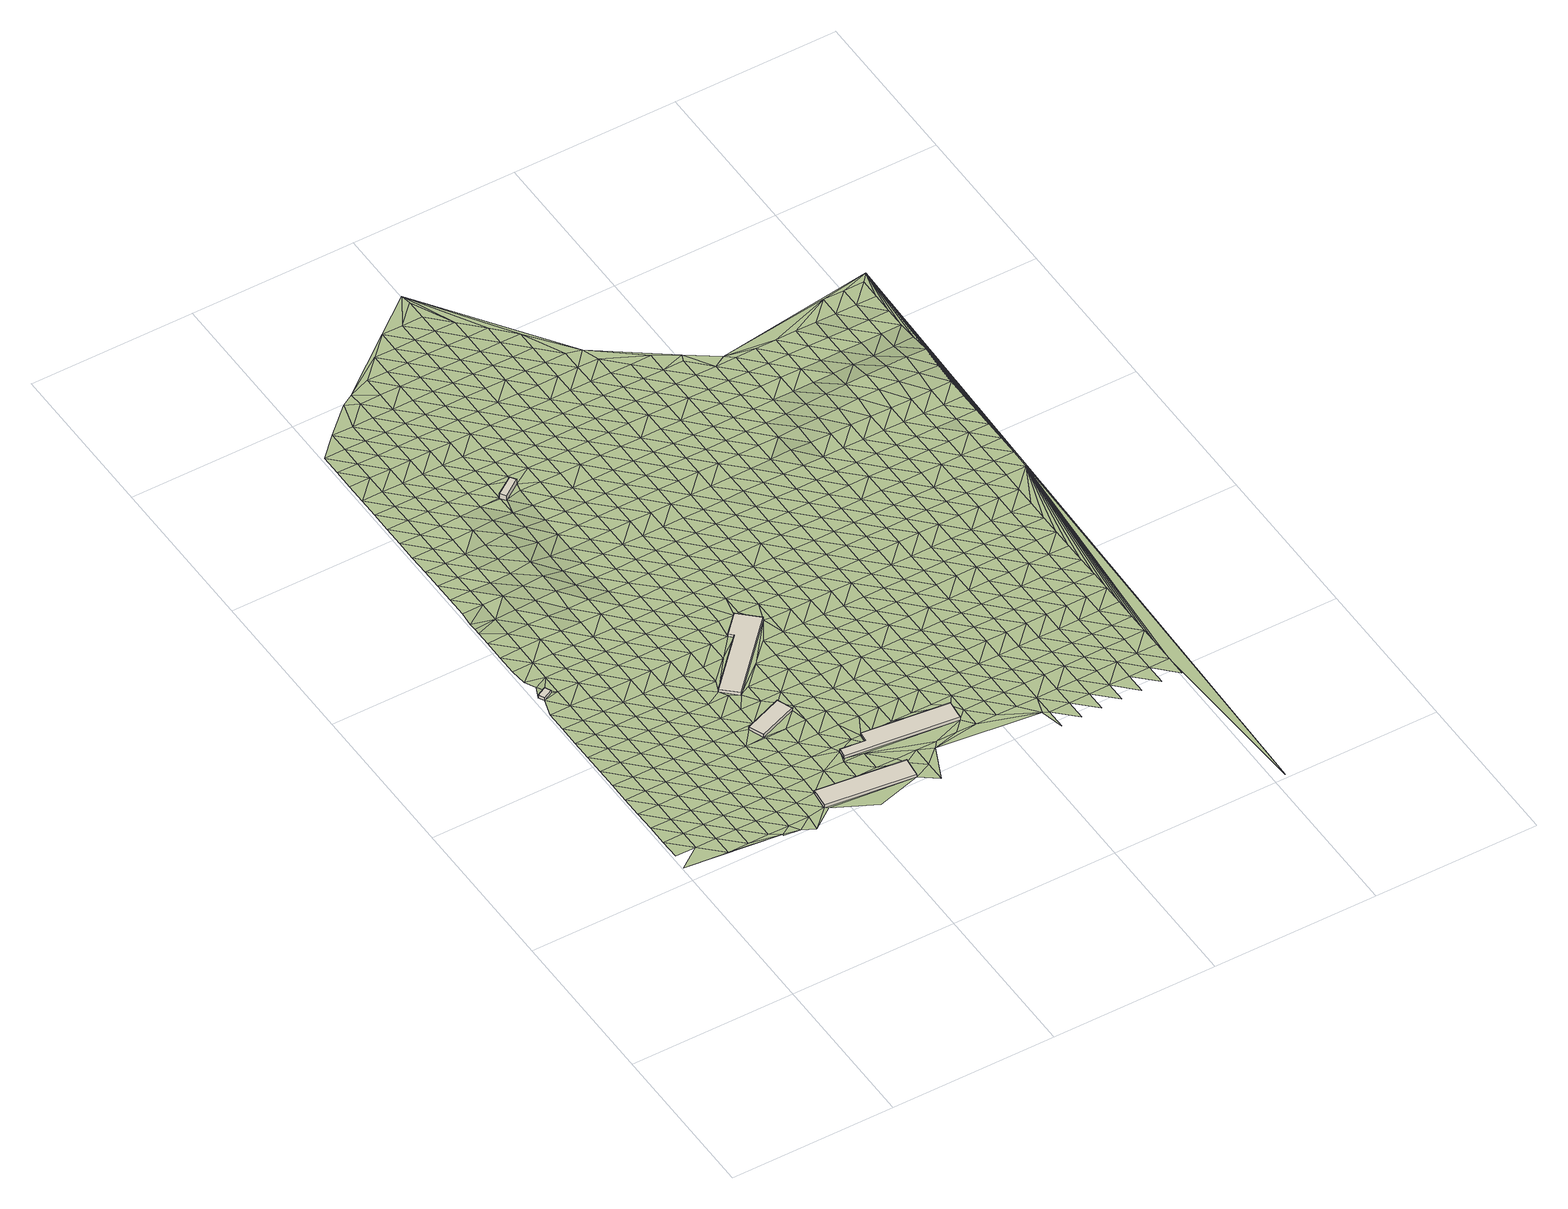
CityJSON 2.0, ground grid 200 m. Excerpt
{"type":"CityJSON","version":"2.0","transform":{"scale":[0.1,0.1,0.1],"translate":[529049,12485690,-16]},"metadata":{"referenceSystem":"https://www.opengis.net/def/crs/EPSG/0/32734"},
"CityObjects":{
"building1":{"type":"Building","attributes":{"building":"industrial","building:levels":1,"building_height":4.1,"plus_code":"4FRW3FG4+V5X","ground_height":2.08,"roof_height":6.18},"geometry":[{"type":"Solid","lod":"1","boundaries":[[[[0,1,2,3]],[[1,4,5,2]],[[4,6,7,5]],[[6,0,3,7]],[[3,2,5,7]],[[6,4,1,0]]]]}]},
"building2":{"type":"Building","attributes":{"building":"industrial","building:levels":1,"building_height":4.1,"plus_code":"4FRW3FF5+R39","ground_height":3.79,"roof_height":7.89},"geometry":[{"type":"Solid","lod":"1","boundaries":[[[[8,9,10,11]],[[9,12,13,10]],[[12,14,15,13]],[[14,8,11,15]],[[11,10,13,15]],[[14,12,9,8]]]]}]},
"building3":{"type":"Building","attributes":{"building":"industrial","building:levels":1,"building_height":4.1,"plus_code":"4FRW3FG4+8X7","ground_height":2.59,"roof_height":6.69},"geometry":[{"type":"Solid","lod":"1","boundaries":[[[[16,17,18,19]],[[17,20,21,18]],[[20,22,23,21]],[[22,16,19,23]],[[19,18,21,23]],[[22,20,17,16]]]]}]},
"building4":{"type":"Building","attributes":{"building":"industrial","building:levels":1,"building_height":4.1,"plus_code":"4FRW3FG5+M33","ground_height":2.09,"roof_height":6.19},"geometry":[{"type":"Solid","lod":"1","boundaries":[[[[24,25,26,27]],[[25,28,29,26]],[[28,30,31,29]],[[30,32,33,31]],[[32,34,35,33]],[[34,24,27,35]],[[27,26,29,31,33,35]],[[34,32,30,28,25,24]]]]}]},
"building5":{"type":"Building","attributes":{"building":"industrial","building:levels":2,"building_height":6.9,"plus_code":"4FRW3FH4+VQW","ground_height":3.51,"roof_height":10.41},"geometry":[{"type":"Solid","lod":"1","boundaries":[[[[36,37,38,39]],[[37,40,41,38]],[[40,42,43,41]],[[42,36,39,43]],[[39,38,41,43]],[[42,40,37,36]]]]}]},
"building6":{"type":"Building","attributes":{"building":"industrial","building:levels":1,"building_height":4.1,"plus_code":"4FRW3FF5+XCR","ground_height":3.64,"roof_height":7.74},"geometry":[{"type":"Solid","lod":"1","boundaries":[[[[44,45,46,47]],[[45,48,49,46]],[[48,50,51,49]],[[50,52,53,51]],[[52,54,55,53]],[[54,44,47,55]],[[47,46,49,51,53,55]],[[54,52,50,48,45,44]]]]}]},
"terrain1":{"type":"TINRelief","geometry":[{"type":"CompositeSurface","lod":"1","boundaries":[[[56,57,58]],[[59,58,60]],[[61,62,57]],[[60,58,57]],[[63,59,64]],[[64,59,60]],[[65,63,66]],[[60,57,67]],[[63,64,66]],[[57,62,67]],[[68,65,69]],[[60,70,64]],[[69,65,66]],[[62,61,71]],[[70,60,67]],[[72,68,73]],[[64,74,66]],[[73,68,69]],[[75,67,62]],[[74,64,70]],[[76,77,72]],[[69,66,78]],[[73,76,72]],[[79,70,67]],[[74,78,66]],[[77,80,81]],[[67,75,79]],[[82,73,69]],[[76,80,77]],[[70,83,74]],[[82,69,78]],[[62,71,75]],[[84,85,81]],[[79,83,70]],[[86,76,73]],[[80,84,81]],[[78,74,87]],[[82,86,73]],[[75,88,79]],[[89,90,85]],[[83,87,74]],[[80,76,91]],[[84,89,85]],[[92,82,78]],[[76,86,91]],[[83,79,93]],[[87,92,78]],[[88,75,71]],[[90,94,95]],[[84,80,96]],[[88,93,79]],[[89,94,90]],[[97,86,82]],[[91,96,80]],[[83,98,87]],[[92,97,82]],[[99,4,100]],[[84,101,89]],[[93,98,83]],[[86,102,91]],[[94,103,95]],[[1,95,103]],[[96,101,84]],[[92,87,104]],[[97,102,86]],[[105,100,106]],[[4,1,103]],[[93,88,107]],[[94,89,108]],[[106,100,4]],[[98,104,87]],[[88,71,107]],[[109,110,105]],[[111,96,91]],[[101,108,89]],[[103,106,4]],[[97,92,112]],[[113,110,109]],[[71,114,115]],[[102,111,91]],[[106,109,105]],[[93,116,98]],[[92,104,112]],[[101,96,117]],[[103,94,118]],[[71,115,107]],[[116,93,107]],[[108,119,94]],[[102,97,120]],[[121,122,113]],[[111,117,96]],[[104,98,123]],[[103,118,106]],[[120,97,112]],[[94,119,118]],[[109,121,113]],[[124,108,101]],[[123,98,116]],[[125,126,122]],[[102,127,111]],[[117,124,101]],[[104,128,112]],[[129,109,106]],[[127,102,120]],[[107,115,130]],[[121,125,122]],[[126,131,132]],[[116,107,130]],[[133,119,108]],[[128,104,123]],[[106,118,129]],[[132,131,134]],[[135,117,111]],[[124,133,108]],[[115,136,130]],[[120,112,137]],[[125,131,126]],[[111,127,135]],[[138,134,139]],[[116,140,123]],[[118,119,141]],[[121,109,142]],[[137,112,128]],[[129,143,109]],[[144,124,117]],[[138,139,145]],[[140,116,130]],[[119,133,141]],[[131,139,134]],[[120,146,127]],[[121,142,125]],[[135,144,117]],[[109,143,142]],[[128,123,147]],[[148,129,118]],[[146,120,137]],[[133,124,149]],[[150,145,151]],[[147,123,140]],[[130,136,152]],[[148,118,141]],[[127,153,135]],[[154,131,125]],[[144,149,124]],[[151,145,139]],[[155,137,128]],[[129,156,143]],[[153,127,146]],[[125,142,154]],[[140,130,152]],[[157,150,158]],[[128,147,155]],[[156,129,148]],[[159,152,136]],[[144,135,160]],[[141,133,161]],[[149,162,133]],[[158,150,151]],[[146,137,163]],[[143,164,142]],[[139,131,165]],[[153,160,135]],[[154,166,131]],[[140,12,147]],[[148,141,161]],[[167,157,168]],[[155,163,137]],[[161,133,162]],[[143,156,164]],[[140,152,12]],[[144,169,149]],[[151,139,165]],[[131,166,165]],[[157,158,168]],[[153,146,170]],[[171,154,142]],[[160,169,144]],[[155,147,172]],[[148,173,156]],[[174,167,175]],[[163,170,146]],[[171,142,164]],[[162,149,176]],[[172,147,12]],[[151,177,158]],[[173,148,161]],[[175,167,168]],[[178,160,153]],[[154,179,166]],[[169,176,149]],[[177,151,165]],[[163,155,180]],[[156,181,164]],[[174,182,183]],[[170,178,153]],[[179,154,171]],[[158,184,168]],[[180,155,172]],[[181,156,173]],[[182,174,175]],[[169,160,185]],[[161,162,186]],[[187,165,166]],[[176,188,162]],[[184,158,177]],[[189,170,163]],[[171,164,190]],[[191,183,192]],[[178,185,160]],[[166,179,187]],[[173,161,186]],[[175,168,193]],[[180,189,163]],[[188,186,162]],[[190,164,181]],[[183,182,192]],[[172,12,194]],[[195,176,169]],[[177,165,196]],[[193,168,184]],[[197,178,170]],[[171,198,179]],[[199,191,200]],[[185,195,169]],[[187,196,165]],[[194,180,172]],[[173,201,181]],[[12,202,194]],[[175,203,182]],[[189,204,170]],[[198,171,190]],[[200,191,192]],[[197,170,205]],[[206,188,176]],[[177,207,184]],[[170,204,205]],[[186,201,173]],[[203,175,193]],[[208,185,178]],[[179,209,187]],[[195,206,176]],[[196,207,177]],[[152,159,210]],[[211,189,180]],[[178,197,208]],[[190,181,212]],[[192,182,213]],[[199,214,215]],[[209,179,198]],[[200,216,199]],[[193,184,217]],[[180,194,211]],[[201,212,181]],[[182,203,213]],[[186,188,218]],[[196,187,219]],[[220,215,214]],[[206,221,188]],[[207,217,184]],[[199,216,214]],[[204,189,222]],[[223,195,185]],[[192,224,200]],[[208,225,185]],[[219,187,209]],[[202,226,194]],[[201,186,218]],[[198,190,227]],[[222,189,211]],[[218,188,221]],[[212,228,190]],[[224,192,213]],[[195,229,206]],[[205,204,230]],[[196,231,207]],[[203,193,232]],[[220,233,234]],[[185,225,223]],[[217,235,193]],[[236,210,159]],[[209,198,227]],[[237,216,200]],[[190,228,227]],[[231,196,219]],[[214,233,220]],[[202,12,238]],[[229,195,223]],[[201,239,212]],[[213,203,232]],[[204,222,230]],[[193,235,232]],[[224,237,200]],[[240,221,206]],[[194,241,211]],[[217,207,242]],[[243,194,226]],[[239,201,218]],[[197,16,208]],[[206,229,240]],[[209,244,219]],[[242,207,231]],[[233,245,234]],[[222,211,246]],[[247,225,208]],[[228,212,248]],[[249,224,213]],[[216,250,214]],[[244,209,227]],[[194,243,241]],[[237,251,216]],[[225,252,223]],[[235,217,253]],[[248,212,239]],[[249,213,232]],[[229,223,252]],[[254,234,245]],[[205,230,255]],[[218,221,256]],[[231,219,257]],[[233,214,250]],[[240,258,221]],[[241,246,211]],[[253,217,242]],[[216,251,250]],[[228,259,227]],[[260,237,224]],[[225,247,252]],[[202,238,226]],[[257,219,244]],[[243,226,261]],[[230,222,262]],[[239,218,256]],[[235,263,232]],[[264,222,246]],[[256,221,258]],[[259,228,248]],[[243,265,241]],[[260,224,249]],[[247,208,16]],[[231,266,242]],[[233,267,245]],[[235,253,263]],[[244,227,268]],[[269,251,237]],[[262,222,264]],[[231,257,266]],[[243,270,265]],[[250,267,233]],[[229,271,240]],[[239,272,248]],[[249,232,273]],[[268,227,259]],[[260,269,237]],[[252,247,274]],[[261,270,243]],[[254,245,275]],[[272,239,256]],[[230,262,255]],[[273,232,263]],[[258,240,271]],[[244,276,257]],[[277,246,241]],[[242,278,253]],[[242,266,279]],[[267,275,245]],[[264,246,277]],[[226,238,261]],[[259,248,280]],[[281,260,249]],[[251,282,250]],[[276,244,268]],[[269,283,251]],[[263,253,278]],[[280,248,272]],[[242,279,278]],[[281,249,273]],[[274,247,284]],[[256,258,285]],[[266,257,286]],[[267,250,282]],[[247,16,284]],[[251,283,282]],[[275,287,254]],[[16,255,288]],[[255,262,288]],[[274,289,252]],[[259,290,268]],[[260,291,269]],[[241,292,277]],[[257,276,286]],[[293,270,261]],[[262,264,294]],[[272,256,285]],[[263,295,273]],[[296,264,277]],[[258,271,285]],[[259,280,290]],[[291,260,281]],[[288,284,16]],[[279,266,297]],[[267,298,275]],[[299,271,229]],[[278,295,263]],[[294,288,262]],[[276,268,300]],[[301,254,287]],[[302,283,269]],[[294,264,296]],[[274,284,303]],[[297,266,286]],[[298,267,282]],[[293,261,238]],[[272,304,280]],[[281,273,305]],[[268,290,300]],[[269,291,302]],[[306,277,292]],[[277,306,296]],[[287,275,307]],[[303,289,274]],[[304,272,285]],[[295,305,273]],[[308,284,288]],[[286,276,309]],[[278,279,310]],[[279,297,311]],[[307,275,298]],[[290,280,312]],[[282,283,313]],[[314,291,281]],[[288,294,308]],[[309,276,300]],[[270,293,315]],[[302,316,283]],[[295,278,310]],[[312,280,304]],[[238,210,317]],[[279,311,310]],[[305,318,281]],[[319,285,271]],[[286,320,297]],[[298,282,313]],[[317,210,321]],[[306,322,296]],[[283,316,313]],[[287,307,323]],[[281,318,314]],[[294,296,322]],[[303,284,324]],[[290,325,300]],[[326,302,291]],[[284,308,327]],[[315,293,238]],[[320,286,309]],[[304,285,319]],[[287,328,301]],[[295,329,305]],[[325,290,312]],[[48,265,270]],[[287,323,328]],[[326,291,314]],[[330,322,306]],[[252,289,28]],[[271,299,319]],[[303,324,289]],[[297,331,311]],[[298,332,307]],[[324,284,327]],[[318,305,333]],[[295,310,329]],[[317,315,238]],[[308,294,334]],[[309,300,335]],[[336,316,302]],[[333,314,318]],[[297,320,331]],[[332,298,313]],[[304,337,312]],[[315,338,270]],[[322,334,294]],[[335,300,325]],[[302,326,336]],[[333,305,339]],[[337,304,319]],[[340,310,311]],[[323,307,341]],[[339,305,329]],[[328,342,301]],[[317,321,343]],[[344,327,308]],[[309,345,320]],[[346,289,324]],[[311,331,340]],[[341,307,332]],[[325,312,347]],[[316,348,313]],[[334,344,308]],[[345,309,335]],[[316,336,349]],[[314,40,326]],[[317,343,315]],[[322,330,350]],[[329,310,351]],[[323,352,328]],[[289,346,353]],[[347,312,337]],[[324,327,354]],[[333,339,355]],[[331,320,356]],[[332,313,348]],[[351,310,340]],[[316,349,348]],[[352,323,341]],[[322,350,334]],[[335,325,357]],[[326,358,336]],[[330,359,350]],[[344,354,327]],[[356,320,345]],[[360,337,319]],[[342,328,361]],[[37,333,355]],[[329,362,339]],[[325,347,357]],[[40,358,326]],[[363,346,324]],[[338,315,343]],[[331,364,340]],[[332,365,341]],[[50,330,306]],[[362,329,351]],[[361,328,352]],[[353,28,289]],[[366,344,334]],[[345,335,367]],[[347,337,360]],[[349,336,368]],[[270,338,48]],[[354,363,324]],[[364,331,356]],[[348,365,332]],[[339,369,355]],[[334,350,366]],[[357,367,335]],[[368,336,358]],[[40,37,358]],[[353,346,370]],[[371,342,361]],[[351,340,372]],[[352,341,373]],[[339,362,369]],[[345,374,356]],[[363,370,346]],[[372,340,364]],[[365,373,341]],[[355,375,37]],[[354,344,376]],[[347,377,357]],[[348,349,378]],[[366,379,344]],[[367,374,345]],[[347,360,377]],[[368,380,349]],[[330,50,359]],[[359,381,350]],[[351,382,362]],[[355,369,375]],[[383,338,343]],[[358,37,384]],[[363,354,376]],[[364,356,385]],[[365,348,378]],[[361,352,386]],[[344,379,376]],[[370,387,353]],[[382,351,372]],[[349,380,378]],[[373,388,352]],[[389,377,360]],[[381,366,350]],[[367,357,390]],[[28,389,360]],[[368,358,384]],[[359,391,381]],[[28,353,387]],[[374,385,356]],[[342,371,392]],[[369,362,393]],[[37,375,384]],[[371,361,386]],[[377,390,357]],[[352,388,386]],[[363,394,370]],[[365,395,373]],[[393,362,382]],[[396,379,366]],[[367,397,374]],[[372,364,398]],[[399,380,368]],[[376,394,363]],[[385,400,364]],[[395,365,378]],[[377,389,401]],[[369,402,375]],[[391,359,50]],[[366,381,396]],[[401,389,28]],[[390,397,367]],[[368,384,399]],[[387,403,28]],[[387,370,404]],[[382,372,398]],[[388,373,405]],[[383,343,406]],[[364,400,398]],[[402,369,393]],[[338,383,48]],[[407,371,386]],[[385,374,408]],[[378,380,409]],[[394,404,370]],[[405,373,395]],[[28,403,401]],[[410,376,379]],[[377,411,390]],[[375,412,384]],[[379,396,413]],[[408,374,397]],[[380,399,409]],[[392,371,407]],[[381,391,414]],[[382,415,393]],[[388,416,386]],[[377,401,411]],[[412,375,402]],[[376,410,394]],[[403,387,417]],[[400,385,418]],[[392,419,342]],[[395,378,420]],[[379,413,410]],[[404,421,387]],[[398,415,382]],[[416,388,405]],[[381,414,396]],[[397,390,422]],[[399,384,423]],[[391,424,414]],[[418,385,408]],[[409,420,378]],[[424,391,50]],[[403,417,401]],[[402,393,425]],[[407,386,426]],[[417,387,421]],[[390,411,422]],[[423,384,412]],[[427,404,394]],[[406,48,383]],[[395,428,405]],[[415,425,393]],[[426,386,416]],[[413,396,429]],[[408,397,430]],[[398,400,431]],[[399,432,409]],[[427,394,410]],[[433,400,418]],[[420,428,395]],[[411,401,434]],[[429,396,414]],[[407,435,392]],[[422,430,397]],[[432,399,423]],[[436,421,404]],[[415,398,431]],[[412,402,437]],[[416,405,438]],[[434,401,417]],[[400,433,431]],[[425,439,402]],[[407,426,435]],[[413,440,410]],[[408,441,418]],[[420,409,442]],[[427,436,404]],[[48,406,443]],[[428,438,405]],[[414,424,444]],[[50,48,443]],[[445,406,343]],[[411,446,422]],[[423,412,437]],[[440,413,429]],[[430,441,408]],[[402,439,437]],[[442,409,432]],[[424,50,444]],[[415,447,425]],[[416,448,426]],[[446,411,434]],[[392,435,449]],[[450,427,410]],[[417,421,451]],[[433,418,452]],[[420,453,428]],[[436,454,421]],[[447,415,431]],[[438,448,416]],[[50,443,444]],[[429,414,455]],[[430,422,456]],[[423,457,432]],[[450,410,440]],[[441,452,418]],[[453,420,442]],[[419,392,449]],[[406,458,443]],[[434,417,451]],[[439,425,459]],[[444,455,414]],[[419,460,342]],[[435,426,461]],[[451,421,454]],[[456,422,446]],[[457,423,437]],[[427,462,436]],[[438,428,463]],[[459,425,447]],[[461,426,448]],[[429,464,440]],[[430,465,441]],[[431,433,466]],[[442,432,467]],[[462,427,450]],[[452,468,433]],[[463,428,453]],[[443,469,444]],[[434,470,446]],[[439,471,437]],[[455,464,429]],[[472,449,435]],[[465,430,456]],[[467,432,457]],[[473,454,436]],[[447,431,466]],[[469,443,458]],[[448,438,474]],[[451,470,434]],[[433,468,466]],[[471,439,459]],[[461,472,435]],[[450,440,475]],[[452,441,476]],[[477,453,442]],[[436,462,473]],[[474,438,463]],[[455,444,478]],[[456,446,479]],[[457,437,480]],[[464,475,440]],[[419,449,481]],[[476,441,465]],[[467,477,442]],[[445,458,406]],[[447,482,459]],[[478,444,469]],[[461,448,483]],[[470,479,446]],[[480,437,471]],[[472,481,449]],[[451,454,484]],[[468,452,485]],[[463,453,486]],[[473,487,454]],[[482,447,466]],[[448,474,483]],[[455,488,464]],[[462,450,489]],[[457,490,467]],[[475,491,450]],[[485,452,476]],[[477,486,453]],[[469,458,492]],[[470,451,484]],[[465,456,493]],[[471,459,494]],[[488,455,478]],[[472,461,495]],[[484,454,487]],[[479,496,456]],[[490,457,480]],[[481,497,419]],[[489,473,462]],[[468,498,466]],[[450,491,489]],[[494,459,482]],[[483,495,461]],[[475,464,499]],[[476,465,493]],[[477,467,500]],[[463,501,474]],[[456,496,493]],[[498,468,485]],[[486,502,463]],[[469,503,478]],[[470,504,479]],[[471,505,480]],[[499,464,488]],[[506,481,472]],[[467,490,500]],[[445,492,458]],[[507,487,473]],[[482,466,508]],[[503,469,492]],[[501,483,474]],[[504,470,484]],[[471,494,505]],[[463,502,501]],[[495,506,472]],[[491,475,509]],[[476,510,485]],[[486,477,511]],[[473,489,507]],[[508,466,498]],[[488,478,512]],[[496,479,513]],[[490,480,514]],[[497,460,419]],[[509,475,499]],[[497,481,515]],[[510,476,493]],[[500,511,477]],[[482,516,494]],[[512,478,503]],[[495,483,517]],[[513,479,504]],[[480,505,514]],[[481,506,515]],[[491,518,489]],[[484,487,519]],[[498,485,520]],[[521,502,486]],[[487,507,522]],[[516,482,508]],[[501,517,483]],[[488,523,499]],[[496,524,493]],[[525,500,490]],[[518,491,509]],[[520,485,510]],[[511,521,486]],[[526,503,492]],[[504,484,519]],[[505,494,527]],[[488,512,523]],[[528,506,495]],[[519,487,522]],[[524,496,513]],[[526,492,445]],[[525,490,514]],[[529,497,515]],[[530,445,531]],[[489,532,507]],[[498,533,508]],[[502,534,501]],[[494,516,527]],[[517,528,495]],[[535,509,499]],[[510,493,536]],[[537,511,500]],[[532,489,518]],[[498,520,533]],[[534,502,521]],[[529,538,497]],[[530,526,445]],[[512,503,539]],[[504,540,513]],[[505,541,514]],[[535,499,523]],[[506,542,515]],[[536,493,524]],[[537,500,525]],[[538,460,497]],[[522,507,543]],[[526,539,503]],[[517,501,544]],[[540,504,519]],[[541,505,527]],[[528,542,506]],[[545,518,509]],[[510,546,520]],[[508,547,516]],[[548,521,511]],[[543,507,532]],[[508,533,549]],[[544,501,534]],[[550,523,512]],[[524,513,551]],[[525,514,552]],[[509,535,545]],[[553,529,515]],[[546,510,536]],[[537,548,511]],[[526,530,554]],[[522,555,519]],[[527,516,547]],[[539,550,512]],[[528,517,556]],[[551,513,540]],[[508,549,547]],[[552,514,541]],[[542,553,515]],[[533,520,557]],[[554,530,558]],[[555,522,543]],[[538,529,553]],[[544,556,517]],[[532,518,559]],[[524,560,536]],[[537,525,561]],[[534,521,562]],[[518,545,563]],[[520,546,557]],[[460,538,553]],[[548,564,521]],[[535,523,565]],[[540,519,566]],[[527,567,541]],[[550,568,523]],[[569,542,528]],[[524,551,560]],[[561,525,552]],[[570,539,526]],[[543,532,559]],[[549,533,571]],[[526,554,572]],[[562,544,534]],[[518,563,559]],[[566,519,555]],[[547,567,527]],[[562,521,564]],[[556,569,528]],[[535,565,545]],[[546,536,573]],[[548,537,574]],[[565,523,568]],[[571,533,557]],[[539,570,550]],[[540,575,551]],[[526,572,570]],[[552,541,576]],[[553,577,460]],[[553,542,577]],[[536,560,573]],[[574,537,561]],[[543,578,555]],[[579,556,544]],[[575,540,566]],[[567,576,541]],[[542,569,577]],[[580,563,545]],[[557,546,581]],[[547,549,582]],[[583,564,548]],[[578,543,559]],[[549,571,584]],[[544,562,579]],[[585,568,550]],[[560,551,586]],[[580,545,565]],[[581,546,573]],[[574,583,548]],[[572,554,587]],[[566,555,588]],[[567,547,582]],[[550,570,585]],[[561,552,589]],[[569,556,590]],[[586,551,575]],[[549,584,582]],[[576,591,552]],[[577,592,460]],[[563,593,559]],[[557,594,571]],[[587,554,595]],[[588,555,578]],[[579,590,556]],[[560,596,573]],[[589,574,561]],[[562,564,597]],[[593,563,580]],[[594,557,581]],[[552,591,589]],[[583,598,564]],[[565,568,599]],[[566,600,575]],[[567,601,576]],[[585,602,568]],[[577,569,592]],[[596,560,586]],[[570,572,603]],[[604,578,559]],[[571,605,584]],[[572,587,606]],[[562,597,579]],[[566,588,600]],[[601,567,582]],[[597,564,598]],[[590,592,569]],[[580,565,599]],[[581,573,607]],[[608,583,574]],[[599,568,602]],[[593,604,559]],[[571,594,605]],[[603,585,570]],[[609,586,575]],[[572,606,603]],[[591,576,610]],[[607,573,596]],[[574,589,608]],[[611,460,592]],[[588,578,612]],[[613,582,584]],[[590,579,614]],[[609,575,600]],[[610,576,601]],[[580,615,593]],[[581,616,594]],[[598,583,617]],[[604,612,578]],[[584,605,613]],[[614,579,597]],[[618,602,585]],[[596,586,619]],[[591,620,589]],[[614,592,590]],[[615,580,599]],[[616,581,607]],[[617,583,608]],[[621,606,587]],[[622,600,588]],[[601,582,623]],[[585,603,618]],[[619,586,609]],[[620,591,610]],[[604,593,624]],[[605,594,625]],[[626,621,587]],[[612,622,588]],[[613,623,582]],[[627,607,596]],[[589,628,608]],[[597,598,629]],[[624,593,615]],[[625,594,616]],[[617,630,598]],[[603,606,631]],[[599,602,632]],[[601,633,610]],[[602,618,634]],[[619,627,596]],[[628,589,620]],[[592,614,611]],[[609,600,635]],[[611,614,597]],[[605,636,613]],[[621,631,606]],[[622,637,600]],[[623,633,601]],[[629,598,630]],[[615,599,632]],[[638,612,604]],[[616,607,639]],[[640,617,608]],[[634,632,602]],[[604,624,641]],[[636,605,625]],[[618,603,642]],[[635,619,609]],[[620,610,643]],[[635,600,637]],[[607,627,639]],[[597,629,611]],[[608,628,640]],[[612,638,622]],[[623,613,644]],[[631,642,603]],[[604,641,638]],[[633,643,610]],[[615,645,624]],[[625,616,646]],[[647,630,617]],[[644,613,636]],[[648,634,618]],[[649,627,619]],[[645,615,632]],[[639,646,616]],[[617,640,647]],[[650,637,622]],[[623,651,633]],[[642,648,618]],[[628,620,652]],[[619,635,649]],[[643,653,620]],[[654,631,621]],[[641,624,655]],[[625,656,636]],[[657,658,621]],[[629,630,659]],[[622,638,650]],[[651,623,644]],[[639,627,660]],[[640,628,652]],[[655,624,645]],[[646,656,625]],[[620,653,652]],[[647,659,630]],[[642,631,654]],[[632,634,661]],[[621,658,654]],[[643,633,662]],[[648,663,634]],[[660,627,649]],[[635,637,664]],[[644,636,665]],[[650,666,637]],[[633,651,662]],[[645,632,661]],[[638,641,667]],[[668,646,639]],[[669,647,640]],[[661,634,663]],[[641,655,670]],[[671,611,629]],[[656,665,636]],[[642,672,648]],[[635,664,649]],[[653,643,673]],[[664,637,666]],[[660,668,639]],[[669,640,652]],[[667,650,638]],[[654,672,642]],[[641,670,667]],[[673,643,662]],[[629,659,671]],[[645,674,655]],[[656,646,675]],[[651,644,676]],[[647,677,659]],[[665,678,644]],[[663,648,679]],[[680,660,649]],[[653,681,652]],[[674,645,661]],[[668,675,646]],[[677,647,669]],[[658,682,654]],[[683,666,650]],[[651,676,662]],[[672,679,648]],[[680,649,664]],[[644,678,676]],[[681,653,673]],[[670,655,684]],[[685,665,656]],[[658,686,682]],[[650,667,683]],[[687,668,660]],[[669,652,688]],[[684,655,674]],[[675,685,656]],[[677,671,659]],[[672,654,689]],[[690,661,663]],[[691,673,662]],[[679,692,663]],[[660,680,687]],[[688,652,681]],[[670,693,667]],[[664,666,694]],[[695,678,665]],[[682,689,654]],[[611,671,696]],[[666,683,697]],[[662,676,691]],[[661,690,674]],[[669,698,677]],[[690,663,692]],[[693,670,684]],[[685,695,665]],[[699,679,672]],[[680,664,694]],[[675,668,700]],[[701,681,673]],[[694,666,697]],[[687,702,668]],[[698,669,688]],[[667,703,683]],[[678,704,676]],[[689,699,672]],[[673,691,701]],[[705,684,674]],[[675,700,685]],[[703,667,693]],[[668,702,700]],[[678,695,704]],[[706,692,679]],[[707,687,680]],[[677,696,671]],[[688,681,708]],[[674,690,705]],[[709,677,698]],[[689,682,710]],[[697,683,711]],[[712,691,676]],[[699,706,679]],[[707,680,694]],[[708,681,701]],[[713,695,685]],[[710,682,714]],[[711,683,703]],[[677,709,696]],[[712,676,704]],[[715,693,684]],[[687,716,702]],[[717,698,688]],[[705,718,684]],[[685,700,713]],[[690,692,719]],[[697,720,694]],[[701,691,721]],[[706,722,692]],[[716,687,707]],[[708,717,688]],[[723,699,689]],[[703,693,715]],[[689,710,724]],[[684,718,715]],[[720,697,711]],[[721,691,712]],[[719,705,690]],[[702,725,700]],[[704,695,726]],[[709,698,727]],[[719,692,722]],[[713,728,695]],[[699,723,706]],[[707,694,729]],[[689,724,723]],[[708,701,730]],[[702,716,725]],[[717,727,698]],[[703,731,711]],[[696,709,727]],[[712,704,726]],[[729,694,720]],[[728,726,695]],[[730,701,721]],[[732,718,705]],[[733,713,700]],[[715,731,703]],[[734,722,706]],[[707,735,716]],[[717,708,736]],[[705,719,732]],[[733,700,725]],[[720,711,737]],[[712,738,721]],[[706,723,734]],[[707,729,735]],[[730,736,708]],[[718,739,715]],[[713,740,728]],[[731,737,711]],[[738,712,726]],[[741,696,727]],[[716,742,725]],[[743,727,717]],[[718,732,739]],[[740,713,733]],[[719,722,744]],[[730,721,745]],[[734,746,722]],[[742,716,735]],[[736,743,717]],[[731,715,747]],[[748,729,720]],[[737,749,720]],[[745,721,738]],[[750,710,751]],[[719,744,732]],[[733,725,752]],[[726,728,753]],[[744,722,746]],[[739,747,715]],[[727,754,741]],[[728,740,755]],[[729,748,735]],[[720,749,748]],[[752,725,742]],[[756,754,727]],[[743,756,727]],[[757,737,731]],[[738,726,753]],[[758,736,730]],[[753,728,755]],[[730,745,759]],[[732,760,739]],[[733,761,740]],[[747,757,731]],[[762,742,735]],[[736,758,743]],[[760,732,744]],[[733,752,761]],[[730,759,758]],[[763,749,737]],[[738,764,745]],[[735,748,762]],[[747,739,765]],[[755,740,766]],[[757,763,737]],[[764,738,753]],[[767,756,743]],[[765,739,760]],[[766,740,761]],[[710,750,724]],[[752,742,768]],[[759,745,769]],[[770,754,756]],[[762,771,742]],[[743,758,767]],[[748,749,772]],[[763,773,749]],[[769,745,764]],[[750,723,724]],[[774,757,747]],[[761,752,768]],[[753,755,775]],[[747,765,776]],[[742,771,768]],[[755,766,777]],[[772,762,748]],[[749,773,772]],[[767,770,756]],[[723,750,734]],[[757,774,763]],[[764,753,775]],[[758,759,778]],[[747,776,774]],[[775,755,777]],[[759,769,779]],[[761,780,766]],[[750,746,734]],[[781,771,762]],[[778,767,758]],[[780,761,768]],[[759,779,778]],[[770,782,754]],[[783,773,763]],[[764,784,769]],[[762,772,781]],[[746,750,744]],[[777,766,785]],[[763,774,783]],[[784,764,775]],[[768,771,786]],[[787,770,767]],[[785,766,780]],[[760,744,750]],[[779,769,788]],[[771,781,786]],[[767,778,787]],[[772,773,789]],[[783,790,773]],[[788,769,784]],[[760,750,765]],[[791,780,768]],[[792,775,777]],[[777,785,793]],[[772,789,781]],[[779,794,778]],[[773,790,789]],[[786,791,768]],[[770,787,782]],[[765,750,776]],[[775,792,784]],[[792,777,793]],[[794,779,788]],[[785,780,795]],[[750,774,776]],[[796,786,781]],[[778,797,787]],[[791,795,780]],[[798,788,784]],[[796,781,789]],[[797,778,794]],[[774,750,783]],[[799,793,785]],[[784,792,798]],[[800,791,786]],[[782,787,801]],[[795,799,785]],[[750,790,783]],[[786,796,800]],[[801,787,797]],[[802,794,788]],[[782,803,754]],[[798,804,788]],[[750,789,790]],[[792,793,805]],[[799,806,793]],[[750,751,807]],[[795,791,808]],[[797,794,802]],[[800,809,791]],[[788,804,802]],[[810,782,801]],[[789,750,796]],[[805,798,792]],[[805,793,806]],[[795,808,799]],[[791,809,808]],[[750,800,796]],[[797,811,801]],[[812,804,798]],[[802,811,797]],[[813,806,799]],[[798,805,812]],[[800,814,809]],[[810,801,815]],[[799,808,813]],[[804,816,802]],[[814,800,750]],[[811,815,801]],[[804,812,816]],[[809,817,808]],[[805,806,818]],[[810,803,782]],[[813,819,806]],[[811,802,820]],[[809,814,817]],[[815,821,810]],[[805,818,812]],[[819,818,806]],[[816,820,802]],[[822,813,808]],[[823,815,811]],[[822,808,817]],[[812,824,816]],[[820,823,811]],[[813,825,819]],[[824,812,818]],[[821,803,810]],[[826,821,815]],[[825,813,822]],[[820,816,827]],[[754,803,807]],[[823,826,815]],[[827,816,824]],[[818,819,828]],[[819,825,829]],[[826,830,821]],[[824,818,828]],[[831,823,820]],[[828,819,829]],[[820,827,832]],[[821,830,803]],[[823,831,826]],[[820,832,831]],[[824,833,827]],[[814,750,807]],[[833,824,828]],[[834,830,826]],[[807,817,814]],[[832,827,835]],[[826,831,834]],[[822,817,807]],[[835,827,833]],[[836,803,830]],[[807,825,822]],[[834,837,830]],[[831,832,838]],[[832,835,839]],[[829,825,807]],[[830,837,836]],[[838,834,831]],[[832,839,838]],[[829,807,828]],[[840,837,834]],[[833,828,807]],[[834,838,840]],[[807,835,833]],[[803,836,807]],[[836,837,841]],[[839,835,807]],[[837,840,842]],[[838,839,807]],[[837,842,841]],[[807,840,838]],[[836,841,807]],[[842,840,807]],[[842,807,841]]]}]}
},
"vertices":[
[89,5104,23],[207,5163,23],[207,5163,64],[89,5104,64],[171,5234,23],[171,5234,64],[53,5174,23],[53,5174,64],
[2808,2040,41],[2836,2282,41],[2836,2282,82],[2808,2040,82],[1762,2407,41],[1762,2407,82],[1734,2165,41],[1734,2165,82],
[2153,3772,29],[1686,3590,29],[1686,3590,70],[2153,3772,70],[1758,3407,29],[1758,3407,70],[2225,3590,29],[2225,3590,70],
[1713,4242,24],[1891,4073,24],[1891,4073,65],[1713,4242,65],[2687,4908,24],[2687,4908,65],[2457,5125,24],[2457,5125,65],[2237,4894,24],[2237,4894,65],[2288,4846,24],[2288,4846,65],
[1323,7845,38],[1547,8000,38],[1547,8000,107],[1323,7845,107],[1499,8070,38],[1499,8070,107],[1274,7914,38],[1274,7914,107],
[2318,2793,39],[2305,2680,39],[2305,2680,80],[2318,2793,80],[3652,2529,39],[3652,2529,80],[3679,2766,39],[3679,2766,80],[2636,2882,39],[2636,2882,80],[2622,2759,39],[2622,2759,80],
[28,2385,32],[277,2385,33],[28,2635,29],[28,2885,27],[277,2635,30],[2,2187,35],[527,2135,38],[28,3140,26],[277,2885,28],[28,3390,24],[277,3140,26],[527,2385,35],[28,3640,23],[277,3390,25],[527,2635,31],[1154,2053,42],[28,3890,22],[277,3640,23],[527,2885,29],[776,2135,40],[277,3890,24],[28,4140,22],[527,3140,28],[776,2385,36],[277,4140,23],[28,4390,21],[527,3390,28],[776,2635,31],[277,4390,21],[28,4640,20],[527,3640,26],[776,2885,29],[1025,2135,40],[277,4640,20],[28,4890,21],[527,3890,26],[776,3140,29],[1025,2385,36],[277,4890,20],[89,5104,26],[527,4140,24],[776,3390,28],[1025,2635,32],[53,5174,26],[116,5309,29],[527,4390,23],[776,3640,27],[277,5140,23],[1025,2885,29],[48,5443,29],[277,5390,29],[1274,2135,42],[527,4640,21],[277,5640,33],[28,5640,28],[776,3890,29],[1025,3140,28],[28,5890,27],[1152,2037,42],[1350,2013,42],[1274,2385,37],[776,4140,27],[527,5140,24],[527,4890,21],[1025,3390,28],[277,5890,36],[28,6140,27],[1274,2635,33],[776,4390,25],[277,6140,37],[28,6318,26],[1025,3640,28],[1274,2885,31],[527,5390,27],[1523,2135,44],[277,6390,44],[28,6390,26],[776,4640,23],[23,6482,26],[1025,3890,28],[1497,1933,49],[1274,3140,30],[28,6645,40],[277,6645,45],[1523,2385,39],[776,4890,20],[527,5890,39],[527,5640,33],[1025,4140,26],[28,6895,39],[1274,3390,29],[1523,2635,36],[776,5140,22],[1025,4390,25],[28,7145,34],[277,6895,40],[1734,2165,44],[1274,3640,29],[527,6140,48],[1523,2885,33],[776,5390,26],[28,7395,33],[277,7145,34],[1772,2135,44],[1274,3890,28],[1025,4890,20],[1025,4640,22],[1523,3140,30],[776,5640,30],[527,6645,48],[527,6390,55],[28,7645,35],[277,7395,32],[1274,4140,27],[1523,3390,29],[776,5890,36],[1772,2635,38],[1025,5140,21],[28,7895,36],[277,7645,34],[1274,4390,25],[527,6895,34],[1523,3640,28],[776,6140,45],[1772,2885,35],[1025,5390,22],[277,7895,36],[28,8145,35],[527,7145,34],[1523,3890,28],[1274,4890,21],[776,6390,66],[1274,4640,23],[1772,3140,32],[1025,5640,23],[28,8395,36],[277,8145,36],[527,7395,33],[2021,2635,40],[1523,4140,27],[776,6645,64],[1686,3590,30],[1025,5890,28],[28,8645,35],[277,8395,36],[1274,5140,21],[2021,2385,42],[527,7645,37],[1772,3390,31],[1758,3407,31],[1523,4390,26],[776,6895,45],[1772,3640,30],[1025,6140,30],[2808,2040,44],[2021,2885,38],[1274,5390,22],[527,7895,37],[277,8895,34],[28,8895,34],[277,8645,36],[776,7145,46],[1523,4890,23],[1025,6390,77],[28,9145,36],[1523,4640,25],[2021,3140,35],[1772,4140,28],[527,8145,37],[1772,3890,29],[2270,2385,43],[1274,5890,23],[1274,5640,19],[1713,4242,28],[2021,3390,33],[1025,6645,88],[776,7645,47],[277,9145,34],[28,9395,36],[776,7395,45],[2270,1885,48],[527,8395,36],[2836,2282,43],[1523,5140,23],[1772,4390,27],[2318,2793,41],[1025,6895,80],[2270,2635,43],[1274,6140,33],[277,9395,36],[2270,2885,41],[2021,3890,29],[1523,5390,22],[776,7895,46],[527,8895,33],[527,8645,35],[1891,4073,28],[1025,7145,79],[277,9645,36],[2225,3590,31],[1772,4890,24],[1274,6390,32],[1772,4640,25],[1523,5640,19],[776,8145,41],[2520,2385,43],[2270,3390,34],[1025,7395,76],[2270,3140,37],[2305,2680,43],[1274,6645,28],[527,9145,33],[1523,5890,19],[776,8395,40],[2520,2635,42],[2021,4640,26],[1772,5140,24],[1025,7645,68],[2021,4140,27],[527,9395,33],[1523,6140,21],[2520,2885,42],[1274,7145,33],[1274,6895,36],[1772,5390,24],[1025,7895,53],[776,8895,33],[776,8645,36],[2270,3890,29],[2021,4890,26],[1523,6390,19],[527,9645,33],[2270,3640,31],[2270,4390,26],[1772,5640,21],[1025,8145,46],[2622,2759,42],[2769,2385,43],[2520,3390,36],[1274,7395,50],[2520,3140,39],[1523,6645,19],[776,9145,32],[2288,4846,26],[1772,5890,18],[617,9964,34],[1025,8395,42],[2270,4140,26],[2021,5140,27],[1274,7645,47],[2636,2882,42],[776,9395,33],[2520,3640,32],[1772,6140,18],[1523,7145,18],[1523,6895,19],[2021,5390,26],[1025,8895,36],[1274,7914,44],[3018,2385,41],[1025,8645,38],[3018,2135,42],[1274,7895,44],[2237,4894,26],[1772,6390,15],[3018,1885,43],[2769,3140,39],[776,9645,33],[2520,4140,26],[2021,5640,25],[1274,8145,42],[2520,3890,28],[776,9895,34],[1523,7395,23],[2769,2885,43],[1772,6645,21],[1025,9145,34],[1323,7845,44],[2769,3390,36],[2021,5890,24],[1274,8395,40],[2270,5140,27],[3267,2385,41],[1523,7645,31],[1772,6895,28],[1025,9395,33],[762,10047,35],[3206,2305,41],[2769,3640,33],[2021,6140,24],[2520,4390,26],[2270,5390,27],[1274,8895,36],[1274,8645,37],[3018,3140,40],[1772,7145,19],[1025,9645,33],[2520,4640,25],[2769,3890,29],[1523,7895,38],[2021,6390,23],[2270,5640,27],[1523,8145,38],[3018,2885,43],[2457,5125,27],[1025,9895,34],[1772,7395,17],[2769,4140,27],[2021,6645,27],[1274,9145,34],[3018,3390,36],[2270,5890,27],[1523,8395,37],[1772,7645,27],[2769,4390,26],[1025,10150,35],[2021,6895,27],[1274,9395,33],[2270,6140,27],[1772,7895,36],[3018,3890,29],[2520,5390,27],[1523,8895,36],[3018,3640,33],[1523,8645,37],[3267,3140,39],[2021,7145,24],[3516,2385,40],[1772,8145,34],[2270,6390,27],[1274,9895,34],[2769,4640,25],[1274,9645,33],[2520,5140,27],[2520,5640,27],[3267,2885,42],[1274,10400,36],[2021,7395,26],[3018,4140,27],[1523,9145,34],[3267,3390,36],[2520,5890,27],[2270,6895,29],[1772,8395,31],[2270,6645,28],[2769,5140,24],[2021,7645,30],[2769,4890,24],[3018,4390,26],[1523,9395,34],[3765,2385,39],[1274,10150,34],[2520,6140,27],[1772,8645,33],[3267,3890,30],[2769,5390,26],[2021,7895,31],[3267,3640,34],[3516,3140,39],[2270,7145,29],[1523,9645,34],[3018,4890,23],[2520,6390,28],[1523,10650,36],[1772,8895,34],[3018,4640,24],[2769,5640,26],[2021,8145,30],[3516,2885,41],[2270,7395,29],[1523,9895,34],[3267,4140,28],[1772,9145,33],[3516,3390,35],[2769,5890,27],[2520,6895,30],[2021,8395,30],[2520,6645,29],[3018,5140,23],[1523,10150,35],[3267,4390,26],[2270,7895,34],[1772,9395,33],[2270,7645,31],[3516,3640,33],[2769,6140,27],[2021,8645,31],[3765,2635,39],[3765,2885,39],[4448,2165,38],[3018,5390,23],[2520,7145,31],[1772,9645,34],[1523,10400,36],[3516,3890,30],[3267,4890,22],[2769,6390,27],[2021,8895,30],[3267,4640,24],[3765,3140,37],[3018,5640,24],[2270,8145,33],[4014,2385,39],[2520,7395,31],[1996,11027,34],[1772,9895,35],[3516,4140,28],[2021,9145,31],[3765,3390,35],[3018,5890,25],[2769,6895,31],[2270,8395,31],[2769,6645,29],[4014,2635,39],[3267,5140,22],[2520,7645,35],[1772,10150,35],[3516,4390,28],[2021,9395,31],[3765,3640,33],[3018,6140,26],[2270,8645,30],[4014,2885,38],[3267,5390,23],[2520,7895,37],[1772,10400,36],[2769,7145,31],[2021,9645,33],[3516,4890,24],[3018,6390,28],[2270,8895,29],[3516,4640,25],[4014,3140,36],[3765,4140,29],[2520,8145,34],[3765,3890,30],[4263,2385,38],[3267,5890,25],[2769,7395,32],[2021,9895,34],[3267,5640,23],[1772,10650,36],[3018,6645,31],[4014,3390,33],[2520,8395,33],[2270,9395,30],[2270,9145,29],[4263,2635,37],[3516,5140,24],[2769,7645,35],[2021,10150,35],[3765,4390,28],[3018,6895,32],[4014,3640,31],[3267,6140,26],[2520,8645,31],[4263,2885,36],[3516,5390,24],[2769,7895,39],[2021,10400,36],[3018,7145,32],[2270,9645,31],[4014,3890,29],[3765,4890,25],[3267,6390,28],[2520,8895,28],[3765,4640,26],[4263,3140,35],[3516,5640,24],[2769,8145,38],[4512,2385,36],[3018,7395,33],[2270,9895,33],[2021,10650,36],[4512,2135,38],[4512,1885,39],[4014,4140,28],[3267,6645,33],[2520,9145,28],[4263,3390,33],[3516,5890,24],[2769,8395,35],[2021,10900,35],[4512,2635,35],[3765,5140,24],[3018,7645,38],[2270,10150,33],[4014,4390,28],[2520,9395,29],[4263,3640,31],[3516,6140,25],[3267,7145,31],[2769,8645,33],[3267,6895,31],[4512,2885,33],[3765,5390,25],[3018,7895,41],[2270,10400,34],[4762,2135,40],[4014,4640,27],[2520,9645,31],[3516,6390,28],[4762,1885,42],[4263,4140,28],[3765,5640,24],[3018,8145,40],[2769,9145,27],[4263,3890,29],[2769,8895,29],[4512,3390,30],[4014,4890,27],[3267,7395,30],[4512,3140,32],[2520,9895,32],[4762,2635,36],[3516,6645,39],[4762,2385,37],[3765,5890,25],[3018,8395,39],[4014,5140,26],[3267,7645,35],[2520,10150,32],[4263,4390,27],[2769,9395,28],[4512,3640,28],[3765,6140,26],[3516,7145,29],[3018,8645,37],[3516,6895,32],[4762,2885,33],[4014,5390,26],[5011,2135,44],[4263,4640,26],[3267,8145,40],[2769,9645,28],[3267,7895,41],[2769,9895,29],[4512,3890,27],[3765,6390,29],[5011,1885,45],[4014,5640,25],[3018,9145,29],[3018,8895,33],[4762,3390,30],[4263,4890,27],[3516,7395,28],[4762,3140,31],[5011,2635,39],[4512,4140,26],[3765,6645,37],[5011,2385,41],[4014,5890,25],[3267,8395,37],[4263,5140,28],[3516,7645,33],[3196,9349,26],[4512,4390,26],[3765,6895,36],[3018,9395,27],[4762,3640,29],[4014,6140,26],[3267,8645,35],[5011,2885,36],[4263,5390,28],[3516,7895,35],[5260,2135,44],[4512,4640,27],[3765,7145,31],[4762,3890,28],[4014,6390,29],[5260,1885,46],[4263,5640,27],[3516,8145,34],[3267,9145,28],[3267,8895,32],[5260,2385,42],[5011,3390,32],[3765,7395,29],[5011,3140,34],[4512,5140,29],[4014,6645,32],[4512,4890,28],[4762,4390,27],[4263,5890,27],[3516,8395,33],[4762,4140,27],[5260,2635,40],[3765,7645,31],[4014,6895,42],[5011,3640,31],[4263,6140,26],[3516,8645,32],[5260,2885,37],[4512,5390,29],[4762,4640,30],[4014,7145,34],[3765,8145,32],[3765,7895,33],[5509,2385,43],[5011,3890,30],[4263,6390,28],[5509,1885,46],[5509,2135,44],[3516,8895,29],[4512,5640,28],[5260,3390,32],[4014,7395,30],[5260,3140,34],[4762,5140,30],[4263,6645,28],[4762,4890,30],[5011,4390,29],[4512,5890,28],[3765,8395,29],[5011,4140,29],[3765,8895,27],[5509,2635,41],[4014,7645,30],[5260,3640,31],[4512,6140,28],[4263,7145,34],[3765,8645,28],[4263,6895,48],[5509,2885,38],[4762,5390,30],[4014,7895,30],[5758,2135,45],[5011,4640,30],[5260,3890,30],[4512,6390,26],[5758,1885,46],[4762,5640,29],[4014,8145,29],[5758,2385,44],[5509,3390,34],[4263,7395,28],[5509,3140,36],[5260,4140,29],[5011,5140,30],[4512,6645,28],[4054,8733,25],[5011,4890,30],[4014,8395,27],[5758,2635,42],[4762,6140,28],[4263,7645,27],[4762,5890,29],[5260,4390,29],[4512,6895,29],[5509,3640,32],[5758,2885,39],[5011,5390,30],[4263,7895,27],[4014,8645,25],[6007,2135,44],[5260,4640,29],[4512,7145,52],[4762,6390,27],[6007,1885,45],[5509,4140,30],[5011,5640,30],[4263,8145,29],[5509,3890,31],[5758,3390,36],[5260,4890,28],[4512,7395,35],[5758,3140,37],[6007,2635,43],[6007,2385,44],[5011,5890,30],[4762,6895,28],[4263,8395,26],[4762,6645,28],[5260,5140,30],[4512,7645,27],[5509,4390,29],[5758,3640,33],[5011,6140,29],[6007,2885,40],[5260,5390,29],[4512,7895,23],[5509,4640,28],[4762,7145,51],[5758,3890,32],[5011,6390,27],[4406,8477,29],[5260,5640,29],[4512,8145,26],[6007,3390,36],[4762,7395,47],[6007,3140,37],[5758,4140,31],[5509,5140,29],[5509,4890,29],[6256,5390,28],[6123,4,55],[5260,5890,30],[5011,6895,25],[4413,8471,29],[5011,6645,26],[4512,8395,29],[5758,4390,29],[4762,7895,20],[4762,7645,27],[6007,3640,34],[5260,6140,30],[5509,5390,28],[5758,4640,28],[5011,7145,64],[6007,3890,32],[5260,6390,28],[4762,8145,23],[5509,5890,30],[5011,7395,66],[4762,8395,30],[5509,5640,29],[5758,5140,29],[5758,4890,28],[6007,4390,30],[5260,6895,23],[6007,4140,32],[5260,6645,25],[5011,7895,20],[5011,7645,29],[5509,6140,29],[5758,5390,28],[5011,8395,29],[6007,4640,28],[5260,7145,81],[5509,6390,25],[5758,5640,29],[5011,8145,22],[5260,7395,76],[6007,5140,28],[6007,4890,28],[5758,5890,30],[5509,6895,17],[5509,6645,22],[5260,7645,32],[5758,6140,29],[6007,5390,28],[5260,7895,17],[5509,7145,85],[5758,6390,26],[6007,5640,29],[5260,8145,19],[5509,7645,36],[5758,8645,26],[5509,7395,86],[5758,6895,19],[5758,6645,22],[6348,8752,23],[6007,6140,28],[6007,5890,30],[5260,8395,28],[5509,7895,15],[5758,7145,76],[6007,6390,19],[6256,5640,29],[5509,8145,13],[5758,7395,90],[6256,5890,30],[6007,6895,18],[6007,6645,15],[5758,7645,31],[5509,8395,26],[6256,6140,30],[5758,7895,12],[6007,7145,65],[6256,6390,22],[5758,8145,8],[6007,7395,94],[6256,6895,25],[6256,6645,14],[5758,8395,23],[6007,7895,18],[6007,7645,44],[6256,7145,48],[6007,8145,12],[6256,7395,86],[6007,8645,24],[6007,8395,23],[6256,7895,20],[6256,7645,48],[6256,8145,17],[6256,8645,23],[6256,8395,22]
]}
